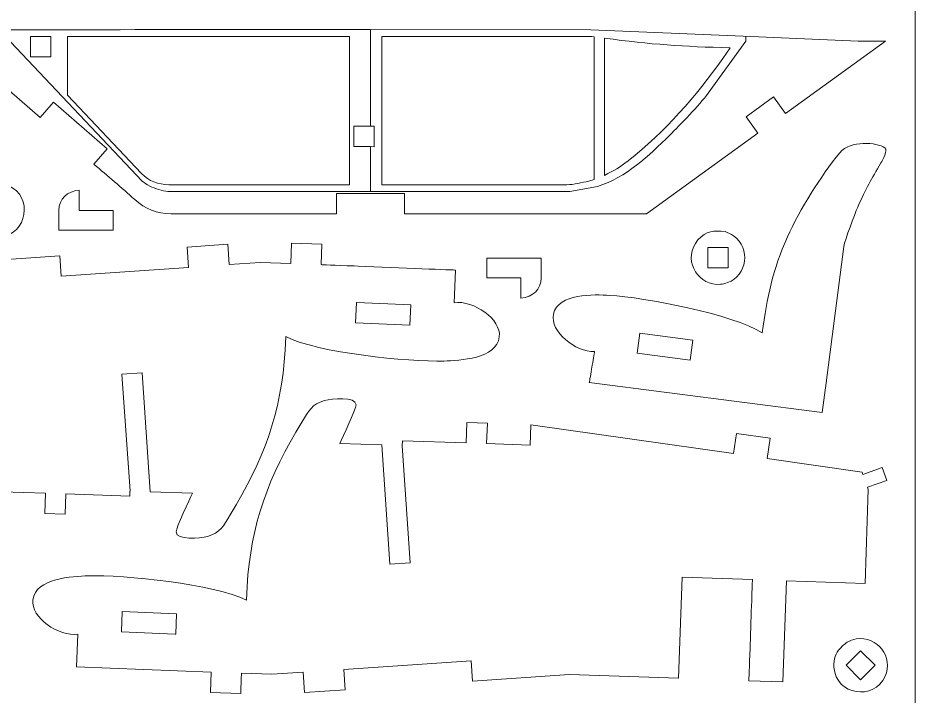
# Model space of a CAD drawing. Header units: centimetres. Extents: x -91 to 54, y -26 to 4.
# Drawn here: x -52.09 to -38.89, y -13 to -3.02 of the extents above; entities that cross this region are included whole.
import ezdxf

# ---------------------------------------------------------------- set-up
doc = ezdxf.new("R2010")
doc.units = ezdxf.units.CM
doc.header["$MEASUREMENT"] = 0
doc.layers.add('Camada 1', color=7, linetype='Continuous')

msp = doc.modelspace()

# ---------------------------------------------------------------- linework, layer by layer
at = {"layer": 'Camada 1', "color": 1, "lineweight": 0}
msp.add_lwpolyline([(-59.88543, -25.54968), (-38.88543, -25.54968), (-38.88543, 4.15032), (-59.88543, 4.15032), (-59.88543, -25.54968)], close=True, dxfattribs=at)
at = {"layer": 'Camada 1', "lineweight": 9}
for points, knots in [([(-46.96225, -5.6058), (-46.71062, -5.6058), (-46.39852, -5.6058), (-46.39852, -5.6058), (-46.39852, -5.6058), (-46.39852, -5.6058), (-46.39852, -5.90577), (-46.39852, -5.90577), (-46.39852, -5.90577), (-46.39852, -5.90577), (-42.8391, -5.90577), (-42.8391, -5.90577), (-42.8391, -5.90577), (-42.8391, -5.90577), (-41.19663, -4.71958), (-41.19663, -4.71958), (-41.19663, -4.71958), (-41.19663, -4.71958), (-41.37226, -4.4764), (-41.37226, -4.4764), (-41.37226, -4.4764), (-41.37226, -4.4764), (-40.96698, -4.18369), (-40.96698, -4.18369), (-40.96698, -4.18369), (-40.96698, -4.18369), (-40.79135, -4.42688), (-40.79135, -4.42688), (-40.79135, -4.42688), (-40.79135, -4.42688), (-39.3224, -3.36599), (-39.3224, -3.36599), (-39.3224, -3.36599), (-39.3224, -3.36599), (-39.72236, -3.36599), (-39.72236, -3.36599), (-39.72236, -3.36599), (-39.72236, -3.36599), (-41.41717, -3.29243), (-41.41717, -3.29243), (-41.41717, -3.29243), (-41.41717, -3.29243), (-43.65523, -3.19533), (-43.65523, -3.19533), (-43.65523, -3.19533), (-43.65523, -3.19533), (-46.89948, -3.19359), (-46.89948, -3.19359), (-46.89948, -3.19359), (-46.89948, -3.19359), (-50.36192, -3.19451), (-52.17291, -3.19497), (-52.17291, -3.19497), (-52.17291, -3.19497), (-52.23173, -3.19498), (-52.23173, -3.19498), (-52.23173, -3.19498), (-52.84064, -3.19513), (-53.24845, -3.19525), (-53.24845, -3.19525), (-53.24845, -3.19525), (-53.24845, -3.19525), (-51.76219, -4.48579), (-51.76219, -4.48579), (-51.76219, -4.48579), (-51.76219, -4.48579), (-51.56552, -4.25931), (-51.56552, -4.25931), (-51.56552, -4.25931), (-51.56552, -4.25931), (-50.77279, -4.94765), (-50.77279, -4.94765), (-50.77279, -4.94765), (-50.77279, -4.94765), (-50.96948, -5.17415), (-50.96948, -5.17415), (-50.96948, -5.17415), (-50.76777, -5.34662), (-50.56156, -5.51488), (-50.36689, -5.69519), (-50.36689, -5.69519), (-50.21437, -5.83645), (-50.04083, -5.9014), (-49.83282, -5.90577), (-49.83282, -5.90577), (-49.83282, -5.90577), (-47.3984, -5.90577), (-47.3984, -5.90577), (-47.3984, -5.90577), (-47.3984, -5.90577), (-47.3984, -5.6058), (-47.3984, -5.6058), (-47.3984, -5.6058), (-47.3984, -5.6058), (-47.18925, -5.6058), (-46.96225, -5.6058)], [0, 0, 0, 0, 0.04, 0.04, 0.04, 0.04, 0.08, 0.08, 0.08, 0.08, 0.12, 0.12, 0.12, 0.12, 0.16, 0.16, 0.16, 0.16, 0.2, 0.2, 0.2, 0.2, 0.24, 0.24, 0.24, 0.24, 0.28, 0.28, 0.28, 0.28, 0.32, 0.32, 0.32, 0.32, 0.36, 0.36, 0.36, 0.36, 0.4, 0.4, 0.4, 0.4, 0.44, 0.44, 0.44, 0.44, 0.48, 0.48, 0.48, 0.48, 0.52, 0.52, 0.52, 0.52, 0.56, 0.56, 0.56, 0.56, 0.6, 0.6, 0.6, 0.6, 0.64, 0.64, 0.64, 0.64, 0.68, 0.68, 0.68, 0.68, 0.72, 0.72, 0.72, 0.72, 0.76, 0.76, 0.76, 0.76, 0.8, 0.8, 0.8, 0.8, 0.84, 0.84, 0.84, 0.84, 0.88, 0.88, 0.88, 0.88, 0.92, 0.92, 0.92, 0.92, 1, 1, 1, 1]), ([(-51.90039, -3.59406), (-51.90039, -3.59406), (-51.90039, -3.29409), (-51.90039, -3.29409), (-51.90039, -3.29409), (-51.90039, -3.29409), (-51.6004, -3.29409), (-51.6004, -3.29409), (-51.6004, -3.29409), (-51.6004, -3.29409), (-51.6004, -3.59406), (-51.6004, -3.59406), (-51.6004, -3.59406), (-51.6004, -3.59406), (-51.90039, -3.59406), (-51.90039, -3.59406)], [0, 0, 0, 0, 0.2, 0.2, 0.2, 0.2, 0.4, 0.4, 0.4, 0.4, 0.6, 0.6, 0.6, 0.6, 1, 1, 1, 1]), ([(-51.3587, -4.15815), (-51.3587, -4.15815), (-51.3587, -3.29349), (-51.3587, -3.29349), (-51.3587, -3.29349), (-51.3587, -3.29349), (-47.20945, -3.29351), (-47.20945, -3.29351), (-47.20945, -3.29351), (-47.20945, -3.29351), (-47.20945, -5.47582), (-47.20945, -5.47582), (-47.20945, -5.47582), (-47.20945, -5.47582), (-49.86831, -5.47582), (-49.86831, -5.47582), (-49.86831, -5.47582), (-50.02088, -5.47118), (-50.1615, -5.42393), (-50.26785, -5.31144), (-50.26785, -5.31144), (-50.26785, -5.31144), (-51.3587, -4.15815), (-51.3587, -4.15815)], [0, 0, 0, 0, 0.14285714, 0.14285714, 0.14285714, 0.14285714, 0.28571429, 0.28571429, 0.28571429, 0.28571429, 0.42857143, 0.42857143, 0.42857143, 0.42857143, 0.57142857, 0.57142857, 0.57142857, 0.57142857, 0.71428571, 0.71428571, 0.71428571, 0.71428571, 1, 1, 1, 1]), ([(-43.6877, -5.42225), (-43.78966, -5.44657), (-43.90611, -5.4729), (-44.01102, -5.47749), (-44.01102, -5.47749), (-44.01102, -5.47749), (-46.73135, -5.47749), (-46.73135, -5.47749), (-46.73135, -5.47749), (-46.73135, -5.47749), (-46.73135, -3.29532), (-46.73135, -3.29532), (-46.73135, -3.29532), (-46.73135, -3.29532), (-43.64205, -3.29532), (-43.64205, -3.29532), (-43.64205, -3.29532), (-43.64205, -3.29532), (-43.60915, -3.30003), (-43.60915, -3.30003), (-43.60915, -3.30003), (-43.60915, -3.30003), (-43.60915, -5.39825), (-43.60915, -5.39825), (-43.60915, -5.39825), (-43.60915, -5.39825), (-43.6877, -5.42225), (-43.6877, -5.42225)], [0, 0, 0, 0, 0.125, 0.125, 0.125, 0.125, 0.25, 0.25, 0.25, 0.25, 0.375, 0.375, 0.375, 0.375, 0.5, 0.5, 0.5, 0.5, 0.625, 0.625, 0.625, 0.625, 0.75, 0.75, 0.75, 0.75, 1, 1, 1, 1]), ([(-41.71191, -3.61745), (-42.11366, -4.17663), (-42.56325, -4.69737), (-43.10744, -5.1236), (-43.10744, -5.1236), (-43.23919, -5.2268), (-43.30911, -5.26438), (-43.45624, -5.33836), (-43.45624, -5.33836), (-43.45624, -5.33836), (-43.45624, -3.31938), (-43.45624, -3.31938), (-43.45624, -3.31938), (-42.77202, -3.41273), (-42.29546, -3.44348), (-41.60766, -3.46184), (-41.60766, -3.46184), (-41.60766, -3.46184), (-41.71191, -3.61745), (-41.71191, -3.61745)], [0, 0, 0, 0, 0.16666667, 0.16666667, 0.16666667, 0.16666667, 0.33333333, 0.33333333, 0.33333333, 0.33333333, 0.5, 0.5, 0.5, 0.5, 0.66666667, 0.66666667, 0.66666667, 0.66666667, 1, 1, 1, 1]), ([(-46.89963, -4.91503), (-46.89963, -4.91503), (-47.14425, -4.91493), (-47.14425, -4.91493), (-47.14425, -4.91493), (-47.14425, -4.91493), (-47.14425, -4.61495), (-47.14425, -4.61495), (-47.14425, -4.61495), (-47.14425, -4.61495), (-46.84313, -4.61666), (-46.84313, -4.61666), (-46.84313, -4.61666), (-46.84313, -4.61666), (-46.84313, -4.91663), (-46.84313, -4.91663), (-46.84313, -4.91663), (-46.84313, -4.91663), (-46.89963, -4.91503), (-46.89963, -4.91503)], [0, 0, 0, 0, 0.16666667, 0.16666667, 0.16666667, 0.16666667, 0.33333333, 0.33333333, 0.33333333, 0.33333333, 0.5, 0.5, 0.5, 0.5, 0.66666667, 0.66666667, 0.66666667, 0.66666667, 1, 1, 1, 1]), ([(-43.63569, -8.13098), (-43.63569, -8.13098), (-43.64553, -8.18904), (-43.64553, -8.18904), (-43.64553, -8.18904), (-43.66305, -8.29232), (-43.67914, -8.38717), (-43.67914, -8.38717), (-43.67914, -8.38717), (-43.67914, -8.38717), (-40.25325, -8.82706), (-40.25325, -8.82706), (-40.25325, -8.82706), (-40.25325, -8.82706), (-40.19234, -8.39104), (-40.19234, -8.39104), (-40.19234, -8.39104), (-40.19234, -8.39104), (-39.93563, -6.38678), (-39.93563, -6.38678), (-39.93563, -6.38678), (-39.91236, -6.27925), (-39.7771, -5.91806), (-39.72811, -5.8038), (-39.72811, -5.8038), (-39.6085, -5.52487), (-39.52946, -5.40173), (-39.38716, -5.15142), (-39.38716, -5.15142), (-39.36364, -5.11002), (-39.2753, -4.97349), (-39.3322, -4.93155), (-39.3322, -4.93155), (-39.44148, -4.85105), (-39.84371, -4.8195), (-39.99286, -5.00437), (-39.99286, -5.00437), (-40.27255, -5.35104), (-40.58262, -5.83598), (-40.76415, -6.24451), (-40.76415, -6.24451), (-40.97836, -6.72657), (-41.06618, -7.13403), (-41.13496, -7.65534), (-41.13496, -7.65534), (-41.56759, -7.37818), (-42.87249, -7.13383), (-43.37925, -7.10396), (-43.37925, -7.10396), (-43.60277, -7.09078), (-44.13991, -7.06897), (-44.20672, -7.3801), (-44.20672, -7.3801), (-44.26075, -7.63169), (-43.88221, -7.94343), (-43.60157, -7.9299), (-43.60157, -7.9299), (-43.60157, -7.9299), (-43.61799, -8.02654), (-43.63569, -8.13098)], [0, 0, 0, 0, 0.0625, 0.0625, 0.0625, 0.0625, 0.125, 0.125, 0.125, 0.125, 0.1875, 0.1875, 0.1875, 0.1875, 0.25, 0.25, 0.25, 0.25, 0.3125, 0.3125, 0.3125, 0.3125, 0.375, 0.375, 0.375, 0.375, 0.4375, 0.4375, 0.4375, 0.4375, 0.5, 0.5, 0.5, 0.5, 0.5625, 0.5625, 0.5625, 0.5625, 0.625, 0.625, 0.625, 0.625, 0.6875, 0.6875, 0.6875, 0.6875, 0.75, 0.75, 0.75, 0.75, 0.8125, 0.8125, 0.8125, 0.8125, 0.875, 0.875, 0.875, 0.875, 1, 1, 1, 1]), ([(-52.68463, -6.09918), (-52.68463, -6.09918), (-52.6442, -6.14194), (-52.6442, -6.14194), (-52.6442, -6.14194), (-52.57219, -6.21096), (-52.48788, -6.25192), (-52.35818, -6.24218), (-52.35818, -6.24218), (-51.93869, -6.21071), (-51.86278, -5.65048), (-52.22267, -5.49014), (-52.22267, -5.49014), (-52.50099, -5.36614), (-52.82099, -5.59353), (-52.77328, -5.91653), (-52.77328, -5.91653), (-52.76648, -5.96266), (-52.74427, -6.00479), (-52.72656, -6.0475), (-52.72656, -6.0475), (-52.71264, -6.0656), (-52.69877, -6.0829), (-52.68463, -6.09918)], [0, 0, 0, 0, 0.14285714, 0.14285714, 0.14285714, 0.14285714, 0.28571429, 0.28571429, 0.28571429, 0.28571429, 0.42857143, 0.42857143, 0.42857143, 0.42857143, 0.57142857, 0.57142857, 0.57142857, 0.57142857, 0.71428571, 0.71428571, 0.71428571, 0.71428571, 1, 1, 1, 1]), ([(-50.68545, -5.96166), (-50.68545, -5.96166), (-50.68545, -5.90284), (-50.68545, -5.90284), (-50.68545, -5.90284), (-50.68545, -5.87464), (-50.68545, -5.85567), (-50.68545, -5.85567), (-50.68545, -5.85567), (-50.68545, -5.85567), (-51.18544, -5.85567), (-51.18544, -5.85567), (-51.18544, -5.85567), (-51.18544, -5.85567), (-51.18544, -5.55569), (-51.18544, -5.55569), (-51.18544, -5.55569), (-51.36213, -5.57411), (-51.47867, -5.6747), (-51.4854, -5.85567), (-51.4854, -5.85567), (-51.4854, -5.85567), (-51.4854, -6.14364), (-51.4854, -6.14364), (-51.4854, -6.14364), (-51.4854, -6.14364), (-50.68545, -6.14364), (-50.68545, -6.14364), (-50.68545, -6.14364), (-50.68545, -6.14364), (-50.68545, -6.04377), (-50.68545, -5.96166)], [0, 0, 0, 0, 0.11111111, 0.11111111, 0.11111111, 0.11111111, 0.22222222, 0.22222222, 0.22222222, 0.22222222, 0.33333333, 0.33333333, 0.33333333, 0.33333333, 0.44444444, 0.44444444, 0.44444444, 0.44444444, 0.55555556, 0.55555556, 0.55555556, 0.55555556, 0.66666667, 0.66666667, 0.66666667, 0.66666667, 0.77777778, 0.77777778, 0.77777778, 0.77777778, 1, 1, 1, 1]), ([(-41.80794, -6.94217), (-41.80794, -6.94217), (-41.74912, -6.94119), (-41.74912, -6.94119), (-41.74912, -6.94119), (-41.71473, -6.93792), (-41.67959, -6.9298), (-41.6442, -6.91624), (-41.6442, -6.91624), (-41.35972, -6.80716), (-41.29425, -6.41999), (-41.55639, -6.22539), (-41.55639, -6.22539), (-41.59382, -6.1976), (-41.63931, -6.18352), (-41.68202, -6.16583), (-41.68202, -6.16583), (-41.83552, -6.14584), (-41.96151, -6.15072), (-42.08018, -6.28865), (-42.08018, -6.28865), (-42.31284, -6.55904), (-42.10189, -6.92378), (-41.80794, -6.94217)], [0, 0, 0, 0, 0.14285714, 0.14285714, 0.14285714, 0.14285714, 0.28571429, 0.28571429, 0.28571429, 0.28571429, 0.42857143, 0.42857143, 0.42857143, 0.42857143, 0.57142857, 0.57142857, 0.57142857, 0.57142857, 0.71428571, 0.71428571, 0.71428571, 0.71428571, 1, 1, 1, 1]), ([(-47.08125, -6.6737), (-47.08125, -6.6737), (-47.14002, -6.67132), (-47.14002, -6.67132), (-47.14002, -6.67132), (-47.41933, -6.66002), (-47.62558, -6.65168), (-47.62558, -6.65168), (-47.62558, -6.65168), (-47.62558, -6.65168), (-47.61512, -6.35201), (-47.61512, -6.35201), (-47.61512, -6.35201), (-47.61512, -6.35201), (-48.06229, -6.3364), (-48.06229, -6.3364), (-48.06229, -6.3364), (-48.06229, -6.3364), (-48.07276, -6.63618), (-48.07276, -6.63618), (-48.07276, -6.63618), (-48.07276, -6.63618), (-48.51995, -6.62056), (-48.51995, -6.62056), (-48.51995, -6.62056), (-48.51995, -6.62056), (-48.9801, -6.65192), (-48.9801, -6.65192), (-48.9801, -6.65192), (-48.9801, -6.65192), (-49.00052, -6.35267), (-49.00052, -6.35267), (-49.00052, -6.35267), (-49.00052, -6.35267), (-49.59903, -6.39347), (-49.59903, -6.39347), (-49.59903, -6.39347), (-49.59903, -6.39347), (-49.57863, -6.69273), (-49.57863, -6.69273), (-49.57863, -6.69273), (-49.57863, -6.69273), (-51.45146, -6.82041), (-51.45146, -6.82041), (-51.45146, -6.82041), (-51.45146, -6.82041), (-51.47186, -6.52115), (-51.47186, -6.52115), (-51.47186, -6.52115), (-51.47186, -6.52115), (-52.90207, -6.61865), (-52.90207, -6.61865), (-52.90207, -6.61865), (-52.90207, -6.61865), (-54.50576, -6.56265), (-54.50576, -6.56265), (-54.50576, -6.56265), (-54.50576, -6.56265), (-54.55776, -8.05151), (-54.55776, -8.05151), (-54.55776, -8.05151), (-54.55776, -8.05151), (-55.59229, -8.01538), (-55.59229, -8.01538), (-55.59229, -8.01538), (-55.59229, -8.01538), (-55.5403, -6.52652), (-55.5403, -6.52652), (-55.5403, -6.52652), (-55.5403, -6.52652), (-56.03993, -6.50907), (-56.03993, -6.50907), (-56.03993, -6.50907), (-56.03993, -6.50907), (-56.09193, -7.99793), (-56.09193, -7.99793), (-56.09193, -7.99793), (-56.09193, -7.99793), (-56.17889, -7.99489), (-56.30513, -7.99049), (-56.30513, -7.99049), (-56.30513, -7.99049), (-56.36391, -7.98843), (-56.36391, -7.98843), (-56.36391, -7.98843), (-56.70607, -7.97648), (-57.24943, -7.95751), (-57.24943, -7.95751), (-57.24943, -7.95751), (-57.24943, -7.95751), (-57.29772, -9.34039), (-57.29772, -9.34039), (-57.29772, -9.34039), (-57.29772, -9.34039), (-57.28585, -9.37388), (-57.28585, -9.37388), (-57.28585, -9.37388), (-57.28585, -9.37388), (-57.56857, -9.47412), (-57.56857, -9.47412), (-57.56857, -9.47412), (-57.56857, -9.47412), (-57.50172, -9.66259), (-57.50172, -9.66259), (-57.50172, -9.66259), (-57.50172, -9.66259), (-57.21902, -9.56235), (-57.21902, -9.56235), (-57.21902, -9.56235), (-57.21902, -9.56235), (-57.20714, -9.59586), (-57.20714, -9.59586), (-57.20714, -9.59586), (-57.20714, -9.59586), (-55.80878, -9.79625), (-55.80878, -9.79625), (-55.80878, -9.79625), (-55.80878, -9.79625), (-55.85108, -10.09321), (-55.85108, -10.09321), (-55.85108, -10.09321), (-55.85108, -10.09321), (-55.35614, -10.16369), (-55.35614, -10.16369), (-55.35614, -10.16369), (-55.35614, -10.16369), (-55.31384, -9.86673), (-55.31384, -9.86673), (-55.31384, -9.86673), (-55.31384, -9.86673), (-52.33028, -10.29167), (-52.33028, -10.29167), (-52.33028, -10.29167), (-52.33028, -10.29167), (-52.31982, -9.9919), (-52.31982, -9.9919), (-52.31982, -9.9919), (-52.31982, -9.9919), (-51.68101, -10.0142), (-51.68101, -10.0142), (-51.68101, -10.0142), (-51.68101, -10.0142), (-51.69147, -10.31397), (-51.69147, -10.31397), (-51.69147, -10.31397), (-51.69147, -10.31397), (-51.3917, -10.32444), (-51.3917, -10.32444), (-51.3917, -10.32444), (-51.3917, -10.32444), (-51.38124, -10.02467), (-51.38124, -10.02467), (-51.38124, -10.02467), (-51.38124, -10.02467), (-50.44264, -10.05745), (-50.44264, -10.05745), (-50.44264, -10.05745), (-50.44264, -10.05745), (-50.44007, -9.98373), (-50.44007, -9.98373), (-50.44007, -9.98373), (-50.44007, -9.98373), (-50.43688, -9.98384), (-50.43688, -9.98384), (-50.43688, -9.98384), (-50.43688, -9.98384), (-50.55741, -8.26272), (-50.55741, -8.26272), (-50.55741, -8.26272), (-50.55741, -8.26272), (-50.25814, -8.24234), (-50.25814, -8.24234), (-50.25814, -8.24234), (-50.25814, -8.24234), (-50.1387, -9.99425), (-50.1387, -9.99425), (-50.1387, -9.99425), (-50.1387, -9.99425), (-49.52039, -10.01584), (-49.52039, -10.01584), (-49.52039, -10.01584), (-49.55788, -10.10085), (-49.75911, -10.52315), (-49.75871, -10.58432), (-49.75871, -10.58432), (-49.75785, -10.71144), (-49.4011, -10.67862), (-49.29712, -10.64894), (-49.29712, -10.64894), (-49.1034, -10.59364), (-49.06768, -10.50183), (-48.96257, -10.33125), (-48.96257, -10.33125), (-48.47448, -9.53902), (-48.21135, -8.83389), (-48.15516, -7.91193), (-48.15516, -7.91193), (-48.15516, -7.91193), (-48.14626, -7.70898), (-48.14626, -7.70898), (-48.14626, -7.70898), (-47.68269, -7.9519), (-46.33552, -8.08417), (-45.81866, -8.06946), (-45.81866, -8.06946), (-45.59052, -8.06296), (-45.04327, -8.03742), (-45.00307, -7.71558), (-45.00307, -7.71558), (-44.97057, -7.45527), (-45.38272, -7.17247), (-45.66632, -7.21112), (-45.66632, -7.21112), (-45.66632, -7.21112), (-45.64671, -6.73173), (-45.64671, -6.73173), (-45.64671, -6.73173), (-45.64671, -6.73173), (-46.49547, -6.69739), (-47.08125, -6.6737)], [0, 0, 0, 0, 0.01785714, 0.01785714, 0.01785714, 0.01785714, 0.03571429, 0.03571429, 0.03571429, 0.03571429, 0.05357143, 0.05357143, 0.05357143, 0.05357143, 0.07142857, 0.07142857, 0.07142857, 0.07142857, 0.08928571, 0.08928571, 0.08928571, 0.08928571, 0.10714286, 0.10714286, 0.10714286, 0.10714286, 0.125, 0.125, 0.125, 0.125, 0.14285714, 0.14285714, 0.14285714, 0.14285714, 0.16071429, 0.16071429, 0.16071429, 0.16071429, 0.17857143, 0.17857143, 0.17857143, 0.17857143, 0.19642857, 0.19642857, 0.19642857, 0.19642857, 0.21428571, 0.21428571, 0.21428571, 0.21428571, 0.23214286, 0.23214286, 0.23214286, 0.23214286, 0.25, 0.25, 0.25, 0.25, 0.26785714, 0.26785714, 0.26785714, 0.26785714, 0.28571429, 0.28571429, 0.28571429, 0.28571429, 0.30357143, 0.30357143, 0.30357143, 0.30357143, 0.32142857, 0.32142857, 0.32142857, 0.32142857, 0.33928571, 0.33928571, 0.33928571, 0.33928571, 0.35714286, 0.35714286, 0.35714286, 0.35714286, 0.375, 0.375, 0.375, 0.375, 0.39285714, 0.39285714, 0.39285714, 0.39285714, 0.41071429, 0.41071429, 0.41071429, 0.41071429, 0.42857143, 0.42857143, 0.42857143, 0.42857143, 0.44642857, 0.44642857, 0.44642857, 0.44642857, 0.46428571, 0.46428571, 0.46428571, 0.46428571, 0.48214286, 0.48214286, 0.48214286, 0.48214286, 0.5, 0.5, 0.5, 0.5, 0.51785714, 0.51785714, 0.51785714, 0.51785714, 0.53571429, 0.53571429, 0.53571429, 0.53571429, 0.55357143, 0.55357143, 0.55357143, 0.55357143, 0.57142857, 0.57142857, 0.57142857, 0.57142857, 0.58928571, 0.58928571, 0.58928571, 0.58928571, 0.60714286, 0.60714286, 0.60714286, 0.60714286, 0.625, 0.625, 0.625, 0.625, 0.64285714, 0.64285714, 0.64285714, 0.64285714, 0.66071429, 0.66071429, 0.66071429, 0.66071429, 0.67857143, 0.67857143, 0.67857143, 0.67857143, 0.69642857, 0.69642857, 0.69642857, 0.69642857, 0.71428571, 0.71428571, 0.71428571, 0.71428571, 0.73214286, 0.73214286, 0.73214286, 0.73214286, 0.75, 0.75, 0.75, 0.75, 0.76785714, 0.76785714, 0.76785714, 0.76785714, 0.78571429, 0.78571429, 0.78571429, 0.78571429, 0.80357143, 0.80357143, 0.80357143, 0.80357143, 0.82142857, 0.82142857, 0.82142857, 0.82142857, 0.83928571, 0.83928571, 0.83928571, 0.83928571, 0.85714286, 0.85714286, 0.85714286, 0.85714286, 0.875, 0.875, 0.875, 0.875, 0.89285714, 0.89285714, 0.89285714, 0.89285714, 0.91071429, 0.91071429, 0.91071429, 0.91071429, 0.92857143, 0.92857143, 0.92857143, 0.92857143, 0.94642857, 0.94642857, 0.94642857, 0.94642857, 0.96428571, 0.96428571, 0.96428571, 0.96428571, 1, 1, 1, 1]), ([(-41.93415, -6.69712), (-41.93415, -6.69712), (-41.63419, -6.69712), (-41.63419, -6.69712), (-41.63419, -6.69712), (-41.63419, -6.69712), (-41.63419, -6.39715), (-41.63419, -6.39715), (-41.63419, -6.39715), (-41.63419, -6.39715), (-41.93415, -6.39715), (-41.93415, -6.39715), (-41.93415, -6.39715), (-41.93415, -6.39715), (-41.93415, -6.69712), (-41.93415, -6.69712)], [0, 0, 0, 0, 0.2, 0.2, 0.2, 0.2, 0.4, 0.4, 0.4, 0.4, 0.6, 0.6, 0.6, 0.6, 1, 1, 1, 1]), ([(-44.68543, -7.01083), (-44.68543, -7.01083), (-44.68543, -7.06965), (-44.68543, -7.06965), (-44.68543, -7.06965), (-44.68543, -7.1122), (-44.68543, -7.14366), (-44.68543, -7.14366), (-44.68543, -7.14366), (-44.50876, -7.12524), (-44.3922, -7.02463), (-44.38547, -6.84368), (-44.38547, -6.84368), (-44.38547, -6.84368), (-44.38547, -6.55571), (-44.38547, -6.55571), (-44.38547, -6.55571), (-44.38547, -6.55571), (-45.18539, -6.55571), (-45.18539, -6.55571), (-45.18539, -6.55571), (-45.18539, -6.55571), (-45.18539, -6.84368), (-45.18539, -6.84368), (-45.18539, -6.84368), (-45.18539, -6.84368), (-44.68543, -6.84368), (-44.68543, -6.84368), (-44.68543, -6.84368), (-44.68543, -6.84368), (-44.68543, -6.93058), (-44.68543, -7.01083)], [0, 0, 0, 0, 0.11111111, 0.11111111, 0.11111111, 0.11111111, 0.22222222, 0.22222222, 0.22222222, 0.22222222, 0.33333333, 0.33333333, 0.33333333, 0.33333333, 0.44444444, 0.44444444, 0.44444444, 0.44444444, 0.55555556, 0.55555556, 0.55555556, 0.55555556, 0.66666667, 0.66666667, 0.66666667, 0.66666667, 0.77777778, 0.77777778, 0.77777778, 0.77777778, 1, 1, 1, 1]), ([(-47.09996, -7.20963), (-47.09996, -7.20963), (-47.10593, -7.20943), (-47.10593, -7.20943), (-47.10593, -7.20943), (-47.10593, -7.20943), (-47.11855, -7.50907), (-47.11855, -7.50907), (-47.11855, -7.50907), (-47.11855, -7.50907), (-46.31942, -7.54282), (-46.31942, -7.54282), (-46.31942, -7.54282), (-46.31942, -7.54282), (-46.30709, -7.2431), (-46.30709, -7.2431), (-46.30709, -7.2431), (-46.30709, -7.2431), (-47.09996, -7.20963), (-47.09996, -7.20963)], [0, 0, 0, 0, 0.16666667, 0.16666667, 0.16666667, 0.16666667, 0.33333333, 0.33333333, 0.33333333, 0.33333333, 0.5, 0.5, 0.5, 0.5, 0.66666667, 0.66666667, 0.66666667, 0.66666667, 1, 1, 1, 1]), ([(-42.9725, -7.95345), (-42.9725, -7.95345), (-42.19455, -8.05468), (-42.19455, -8.05468), (-42.19455, -8.05468), (-42.19455, -8.05468), (-42.15659, -7.76287), (-42.15659, -7.76287), (-42.15659, -7.76287), (-42.15659, -7.76287), (-42.93483, -7.66156), (-42.93483, -7.66156), (-42.93483, -7.66156), (-42.93483, -7.66156), (-42.9725, -7.95345), (-42.9725, -7.95345)], [0, 0, 0, 0, 0.2, 0.2, 0.2, 0.2, 0.4, 0.4, 0.4, 0.4, 0.6, 0.6, 0.6, 0.6, 1, 1, 1, 1]), ([(-41.31195, -12.24), (-41.31195, -12.24), (-41.314, -12.29878), (-41.314, -12.29878), (-41.314, -12.29878), (-41.32319, -12.56188), (-41.33056, -12.77284), (-41.33056, -12.77284), (-41.33056, -12.77284), (-41.33056, -12.77284), (-40.83093, -12.79028), (-40.83093, -12.79028), (-40.83093, -12.79028), (-40.83093, -12.79028), (-40.77894, -11.30142), (-40.77894, -11.30142), (-40.77894, -11.30142), (-40.77894, -11.30142), (-39.62144, -11.34184), (-39.62144, -11.34184), (-39.62144, -11.34184), (-39.62144, -11.34184), (-39.57314, -9.95898), (-39.57314, -9.95898), (-39.57314, -9.95898), (-39.57314, -9.95898), (-39.58501, -9.92548), (-39.58501, -9.92548), (-39.58501, -9.92548), (-39.58501, -9.92548), (-39.3023, -9.82524), (-39.3023, -9.82524), (-39.3023, -9.82524), (-39.3023, -9.82524), (-39.36913, -9.63676), (-39.36913, -9.63676), (-39.36913, -9.63676), (-39.36913, -9.63676), (-39.65183, -9.73701), (-39.65183, -9.73701), (-39.65183, -9.73701), (-39.65183, -9.73701), (-39.66372, -9.70349), (-39.66372, -9.70349), (-39.66372, -9.70349), (-39.66372, -9.70349), (-41.06207, -9.50311), (-41.06207, -9.50311), (-41.06207, -9.50311), (-41.06207, -9.50311), (-41.01978, -9.20615), (-41.01978, -9.20615), (-41.01978, -9.20615), (-41.01978, -9.20615), (-41.51471, -9.13566), (-41.51471, -9.13566), (-41.51471, -9.13566), (-41.51471, -9.13566), (-41.55701, -9.43262), (-41.55701, -9.43262), (-41.55701, -9.43262), (-41.55701, -9.43262), (-44.54057, -9.00768), (-44.54057, -9.00768), (-44.54057, -9.00768), (-44.54057, -9.00768), (-44.55104, -9.30746), (-44.55104, -9.30746), (-44.55104, -9.30746), (-44.55104, -9.30746), (-45.18984, -9.28515), (-45.18984, -9.28515), (-45.18984, -9.28515), (-45.18984, -9.28515), (-45.17937, -8.98537), (-45.17937, -8.98537), (-45.17937, -8.98537), (-45.17937, -8.98537), (-45.47915, -8.9749), (-45.47915, -8.9749), (-45.47915, -8.9749), (-45.47915, -8.9749), (-45.48962, -9.27469), (-45.48962, -9.27469), (-45.48962, -9.27469), (-45.48962, -9.27469), (-46.4282, -9.24191), (-46.4282, -9.24191), (-46.4282, -9.24191), (-46.4282, -9.24191), (-46.43078, -9.31563), (-46.43078, -9.31563), (-46.43078, -9.31563), (-46.43078, -9.31563), (-46.43396, -9.31552), (-46.43396, -9.31552), (-46.43396, -9.31552), (-46.43396, -9.31552), (-46.31345, -11.03664), (-46.31345, -11.03664), (-46.31345, -11.03664), (-46.31345, -11.03664), (-46.6127, -11.05705), (-46.6127, -11.05705), (-46.6127, -11.05705), (-46.6127, -11.05705), (-46.73213, -9.30511), (-46.73213, -9.30511), (-46.73213, -9.30511), (-46.73213, -9.30511), (-47.35045, -9.28351), (-47.35045, -9.28351), (-47.35045, -9.28351), (-47.31295, -9.19846), (-47.11174, -8.77624), (-47.11214, -8.71504), (-47.11214, -8.71504), (-47.11298, -8.58791), (-47.4697, -8.62071), (-47.57372, -8.65042), (-47.57372, -8.65042), (-47.76747, -8.70575), (-47.80314, -8.79745), (-47.90828, -8.96811), (-47.90828, -8.96811), (-48.39638, -9.76035), (-48.6595, -10.46545), (-48.71567, -11.38744), (-48.71567, -11.38744), (-48.71567, -11.38744), (-48.7246, -11.59037), (-48.7246, -11.59037), (-48.7246, -11.59037), (-49.18811, -11.34741), (-50.5353, -11.21524), (-51.05218, -11.22991), (-51.05218, -11.22991), (-51.28029, -11.23639), (-51.82758, -11.26195), (-51.86778, -11.58379), (-51.86778, -11.58379), (-51.90028, -11.84405), (-51.48816, -12.12689), (-51.20454, -12.08822), (-51.20454, -12.08822), (-51.20454, -12.08822), (-51.22413, -12.56763), (-51.22413, -12.56763), (-51.22413, -12.56763), (-51.22413, -12.56763), (-49.24525, -12.64768), (-49.24525, -12.64768), (-49.24525, -12.64768), (-49.24525, -12.64768), (-49.25571, -12.94734), (-49.25571, -12.94734), (-49.25571, -12.94734), (-49.25571, -12.94734), (-48.80854, -12.96295), (-48.80854, -12.96295), (-48.80854, -12.96295), (-48.80854, -12.96295), (-48.80592, -12.88804), (-48.80331, -12.81313), (-48.80331, -12.81313), (-48.80331, -12.81313), (-48.80125, -12.75434), (-48.80125, -12.75434), (-48.80125, -12.75434), (-48.79947, -12.70338), (-48.79807, -12.66318), (-48.79807, -12.66318), (-48.79807, -12.66318), (-48.79807, -12.66318), (-48.35088, -12.6788), (-48.35088, -12.6788), (-48.35088, -12.6788), (-48.35088, -12.6788), (-47.89073, -12.64743), (-47.89073, -12.64743), (-47.89073, -12.64743), (-47.89073, -12.64743), (-47.87034, -12.9467), (-47.87034, -12.9467), (-47.87034, -12.9467), (-47.87034, -12.9467), (-47.27181, -12.90588), (-47.27181, -12.90588), (-47.27181, -12.90588), (-47.27181, -12.90588), (-47.2922, -12.60664), (-47.2922, -12.60664), (-47.2922, -12.60664), (-47.2922, -12.60664), (-45.41938, -12.47895), (-45.41938, -12.47895), (-45.41938, -12.47895), (-45.41938, -12.47895), (-45.39898, -12.7782), (-45.39898, -12.7782), (-45.39898, -12.7782), (-45.39898, -12.7782), (-43.96879, -12.68071), (-43.96879, -12.68071), (-43.96879, -12.68071), (-43.96879, -12.68071), (-42.3651, -12.73671), (-42.3651, -12.73671), (-42.3651, -12.73671), (-42.3651, -12.73671), (-42.31311, -11.24784), (-42.31311, -11.24784), (-42.31311, -11.24784), (-42.31311, -11.24784), (-41.27857, -11.28397), (-41.27857, -11.28397), (-41.27857, -11.28397), (-41.27857, -11.28397), (-41.29703, -11.8127), (-41.31195, -12.24)], [0, 0, 0, 0, 0.01785714, 0.01785714, 0.01785714, 0.01785714, 0.03571429, 0.03571429, 0.03571429, 0.03571429, 0.05357143, 0.05357143, 0.05357143, 0.05357143, 0.07142857, 0.07142857, 0.07142857, 0.07142857, 0.08928571, 0.08928571, 0.08928571, 0.08928571, 0.10714286, 0.10714286, 0.10714286, 0.10714286, 0.125, 0.125, 0.125, 0.125, 0.14285714, 0.14285714, 0.14285714, 0.14285714, 0.16071429, 0.16071429, 0.16071429, 0.16071429, 0.17857143, 0.17857143, 0.17857143, 0.17857143, 0.19642857, 0.19642857, 0.19642857, 0.19642857, 0.21428571, 0.21428571, 0.21428571, 0.21428571, 0.23214286, 0.23214286, 0.23214286, 0.23214286, 0.25, 0.25, 0.25, 0.25, 0.26785714, 0.26785714, 0.26785714, 0.26785714, 0.28571429, 0.28571429, 0.28571429, 0.28571429, 0.30357143, 0.30357143, 0.30357143, 0.30357143, 0.32142857, 0.32142857, 0.32142857, 0.32142857, 0.33928571, 0.33928571, 0.33928571, 0.33928571, 0.35714286, 0.35714286, 0.35714286, 0.35714286, 0.375, 0.375, 0.375, 0.375, 0.39285714, 0.39285714, 0.39285714, 0.39285714, 0.41071429, 0.41071429, 0.41071429, 0.41071429, 0.42857143, 0.42857143, 0.42857143, 0.42857143, 0.44642857, 0.44642857, 0.44642857, 0.44642857, 0.46428571, 0.46428571, 0.46428571, 0.46428571, 0.48214286, 0.48214286, 0.48214286, 0.48214286, 0.5, 0.5, 0.5, 0.5, 0.51785714, 0.51785714, 0.51785714, 0.51785714, 0.53571429, 0.53571429, 0.53571429, 0.53571429, 0.55357143, 0.55357143, 0.55357143, 0.55357143, 0.57142857, 0.57142857, 0.57142857, 0.57142857, 0.58928571, 0.58928571, 0.58928571, 0.58928571, 0.60714286, 0.60714286, 0.60714286, 0.60714286, 0.625, 0.625, 0.625, 0.625, 0.64285714, 0.64285714, 0.64285714, 0.64285714, 0.66071429, 0.66071429, 0.66071429, 0.66071429, 0.67857143, 0.67857143, 0.67857143, 0.67857143, 0.69642857, 0.69642857, 0.69642857, 0.69642857, 0.71428571, 0.71428571, 0.71428571, 0.71428571, 0.73214286, 0.73214286, 0.73214286, 0.73214286, 0.75, 0.75, 0.75, 0.75, 0.76785714, 0.76785714, 0.76785714, 0.76785714, 0.78571429, 0.78571429, 0.78571429, 0.78571429, 0.80357143, 0.80357143, 0.80357143, 0.80357143, 0.82142857, 0.82142857, 0.82142857, 0.82142857, 0.83928571, 0.83928571, 0.83928571, 0.83928571, 0.85714286, 0.85714286, 0.85714286, 0.85714286, 0.875, 0.875, 0.875, 0.875, 0.89285714, 0.89285714, 0.89285714, 0.89285714, 0.91071429, 0.91071429, 0.91071429, 0.91071429, 0.92857143, 0.92857143, 0.92857143, 0.92857143, 0.94642857, 0.94642857, 0.94642857, 0.94642857, 0.96428571, 0.96428571, 0.96428571, 0.96428571, 1, 1, 1, 1]), ([(-49.77088, -12.08973), (-49.77088, -12.08973), (-49.76489, -12.08993), (-49.76489, -12.08993), (-49.76489, -12.08993), (-49.76489, -12.08993), (-49.75228, -11.79031), (-49.75228, -11.79031), (-49.75228, -11.79031), (-49.75228, -11.79031), (-50.55143, -11.75653), (-50.55143, -11.75653), (-50.55143, -11.75653), (-50.55143, -11.75653), (-50.56376, -12.05625), (-50.56376, -12.05625), (-50.56376, -12.05625), (-50.56376, -12.05625), (-49.77088, -12.08973), (-49.77088, -12.08973)], [0, 0, 0, 0, 0.16666667, 0.16666667, 0.16666667, 0.16666667, 0.33333333, 0.33333333, 0.33333333, 0.33333333, 0.5, 0.5, 0.5, 0.5, 0.66666667, 0.66666667, 0.66666667, 0.66666667, 1, 1, 1, 1]), ([(-39.9463, -12.25582), (-39.9463, -12.25582), (-39.98812, -12.29721), (-39.98812, -12.29721), (-39.98812, -12.29721), (-40.05137, -12.36703), (-40.08816, -12.44944), (-40.0789, -12.57306), (-40.0789, -12.57306), (-40.04743, -12.99246), (-39.48727, -13.06852), (-39.32683, -12.70857), (-39.32683, -12.70857), (-39.20283, -12.43032), (-39.4302, -12.11024), (-39.75324, -12.15796), (-39.75324, -12.15796), (-39.79937, -12.16475), (-39.84149, -12.18696), (-39.88421, -12.20469), (-39.88421, -12.20469), (-39.90622, -12.22161), (-39.92704, -12.23848), (-39.9463, -12.25582)], [0, 0, 0, 0, 0.14285714, 0.14285714, 0.14285714, 0.14285714, 0.28571429, 0.28571429, 0.28571429, 0.28571429, 0.42857143, 0.42857143, 0.42857143, 0.42857143, 0.57142857, 0.57142857, 0.57142857, 0.57142857, 0.71428571, 0.71428571, 0.71428571, 0.71428571, 1, 1, 1, 1]), ([(-39.68682, -12.75865), (-39.68682, -12.75865), (-39.4747, -12.54652), (-39.4747, -12.54652), (-39.4747, -12.54652), (-39.4747, -12.54652), (-39.68681, -12.33441), (-39.68681, -12.33441), (-39.68681, -12.33441), (-39.68681, -12.33441), (-39.89893, -12.54653), (-39.89893, -12.54653), (-39.89893, -12.54653), (-39.89893, -12.54653), (-39.68682, -12.75865), (-39.68682, -12.75865)], [0, 0, 0, 0, 0.2, 0.2, 0.2, 0.2, 0.4, 0.4, 0.4, 0.4, 0.6, 0.6, 0.6, 0.6, 1, 1, 1, 1])]:
    msp.add_open_spline(points, degree=3, knots=knots, dxfattribs=at)
at = {"layer": 'Camada 1', "color": 140, "lineweight": 9}
msp.add_open_spline([(-52.36717, -3.19528), (-52.36717, -3.19528), (-50.33865, -5.33826), (-50.33865, -5.33826), (-50.33865, -5.33826), (-50.26677, -5.41649), (-50.2456, -5.44459), (-50.14357, -5.49632), (-50.14357, -5.49632), (-50.07125, -5.53299), (-49.96003, -5.56999), (-49.87943, -5.57538), (-49.87943, -5.57538), (-49.87943, -5.57538), (-43.96485, -5.57755), (-43.96485, -5.57755), (-43.96485, -5.57755), (-43.96485, -5.57755), (-43.55656, -5.50057), (-43.55656, -5.50057), (-43.55656, -5.50057), (-43.1384, -5.36996), (-42.80612, -5.05173), (-42.49612, -4.74733), (-42.49612, -4.74733), (-42.34165, -4.59565), (-42.06136, -4.30384), (-41.92936, -4.13033), (-41.92936, -4.13033), (-41.92936, -4.13033), (-41.3756, -3.36603), (-41.3756, -3.36603), (-41.3756, -3.36603), (-41.3756, -3.36603), (-41.37562, -3.29252), (-41.37562, -3.29252)], degree=3, knots=[0, 0, 0, 0, 0.1, 0.1, 0.1, 0.1, 0.2, 0.2, 0.2, 0.2, 0.3, 0.3, 0.3, 0.3, 0.4, 0.4, 0.4, 0.4, 0.5, 0.5, 0.5, 0.5, 0.6, 0.6, 0.6, 0.6, 0.7, 0.7, 0.7, 0.7, 0.8, 0.8, 0.8, 0.8, 1, 1, 1, 1], dxfattribs=at)
for points in [[(-46.89948, -3.19359), (-46.89948, -3.19359), (-46.89955, -4.6151), (-46.89955, -4.6151)], [(-46.89963, -4.91503), (-46.89963, -4.91503), (-46.89848, -5.5774), (-46.89848, -5.5774)]]:
    msp.add_open_spline(points, degree=3, dxfattribs=at)

doc.saveas('drawing.dxf')
